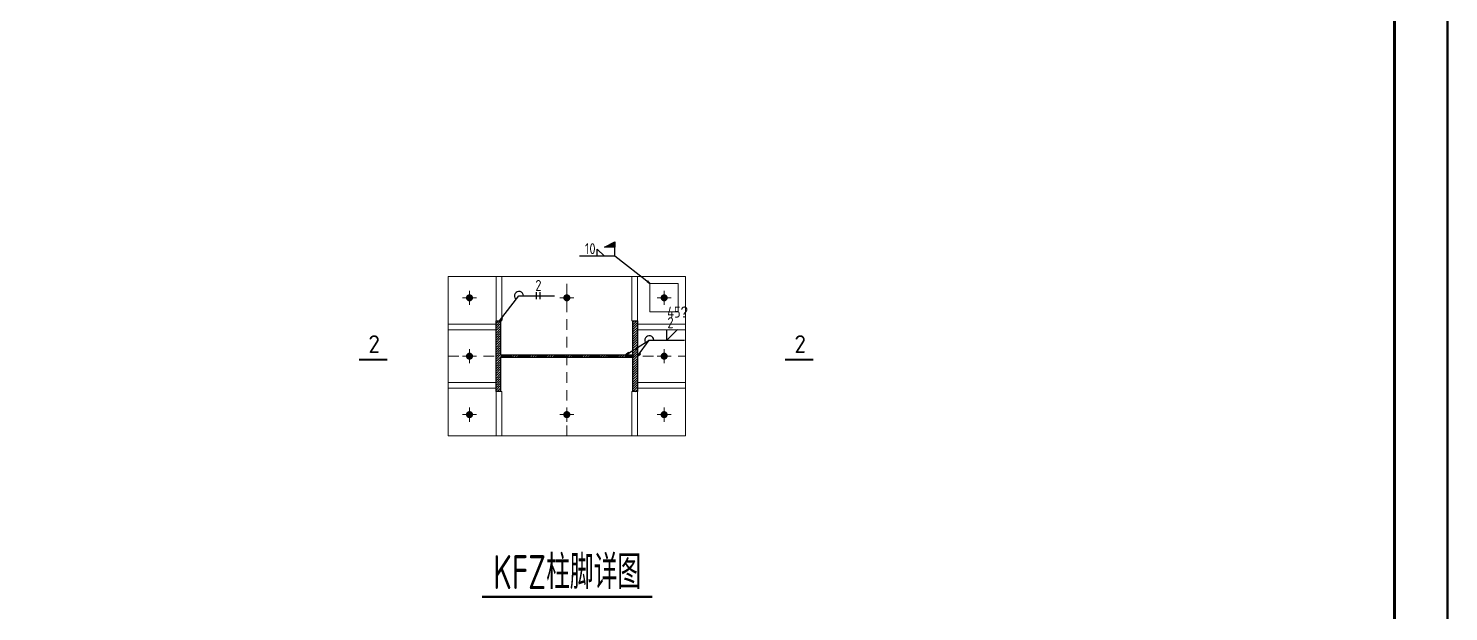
# Model space of a CAD drawing. Extents: x 447413 to 2975780, y -1432727 to 1301644.
# Drawn here: x 2339790 to 2379922, y 78130 to 94602 of the extents above; entities that cross this region are included whole.
import ezdxf
from ezdxf.enums import TextEntityAlignment as Align

# ---------------------------------------------------------------- set-up
doc = ezdxf.new("R2010")
doc.units = 0
doc.header["$LTSCALE"] = 1000
doc.header["$MEASUREMENT"] = 0
doc.linetypes.add('线型2', pattern=[5, 3, -2])
for name, color, linetype in [('10', 7, 'Continuous'), ('COLU_DE_NUM', 7, 'Continuous'), ('DIM_SYMB', 3, 'Continuous'), ('图框', 253, 'Continuous'), ('焊缝标注', 253, 'Continuous'), ('钢板标注', 253, 'Continuous')]:
    doc.layers.add(name, color=color, linetype=linetype)
doc.layers.add('20', color=2, linetype='Continuous', lineweight=18)
doc.layers.add('THICK', color=6, linetype='Continuous', lineweight=0)
doc.styles.add('PkpmHz', font='Pkpmeng', dxfattribs={"width": 0.6, "bigfont": 'hztxt'})
doc.styles.add('TSSD_Label', font='Tssdeng.shx', dxfattribs={"width": 0.7, "bigfont": 'hztxt.shx'})

# ---------------------------------------------------------------- blocks, each defined once
blk = doc.blocks.new('A$C6B0021A6')
at = {"layer": '图框', "color": 2, "const_width": 40, "elevation": -84000}
blk.add_lwpolyline([(20, 84120), (118920, 84120), (118920, 20), (20, 20)], close=True, dxfattribs=at)
at = {"layer": '图框', "color": 153, "const_width": 58, "elevation": -84000}
blk.add_lwpolyline([(111420, 1020), (2520, 1020), (2520, 83120), (111420, 83120)], close=True, dxfattribs=at)

msp = doc.modelspace()

# ---------------------------------------------------------------- hatches: boundary and pattern name
h = msp.add_hatch()
h.set_pattern_fill('ANSI31', color=256, scale=30)
h.set_pattern_definition([(45, (14966.625, 11051.627), (-33.6759605, 33.6759605), [])])
h.paths.add_polyline_path([(2357004.5, 84343), (2356874.5, 84343), (2356874.5, 85303), (2353134.5, 85303), (2353134.5, 84343), (2353004.5, 84343), (2353004.5, 86343), (2353134.5, 86343), (2353134.5, 85383), (2356874.5, 85383), (2356874.5, 86343), (2357004.5, 86343)])
at = {"layer": '焊缝标注'}
for points in [[(2356365.8, 88419.5), (2356065.8, 88419.5), (2356365.8, 88569.5)], [(2357354.5, 87393), (2357294.5, 87474.4), (2357273.3, 87453.2)], [(2353104.5, 86343), (2353185.9, 86403.1), (2353164.7, 86424.3)], [(2356673.3, 85383), (2356765.4, 85424.7), (2356749.1, 85449.9)], [(2357004.5, 85343), (2357085.9, 85403.1), (2357064.7, 85424.3)]]:
    msp.add_hatch(color=256, dxfattribs=at).paths.add_polyline_path(points)

# ---------------------------------------------------------------- linework, layer by layer
at = {"layer": '10', "linetype": '线型2', "lineweight": 18, "ltscale": 0.1}
for p, q in [((2355004.5, 83088, 126000), (2355004.5, 87598, 126000)), ((2351649.5, 85343, 126000), (2358359.5, 85343, 126000))]:
    msp.add_line(p, q, dxfattribs=at)
at = {"layer": '10', "lineweight": 18, "ltscale": 0.1}
for p, q in [((2352254.5, 86793, 126000), (2352254.5, 87193, 126000)), ((2355004.5, 86793, 126000), (2355004.5, 87193, 126000)), ((2357754.5, 86793, 126000), (2357754.5, 87193, 126000)), ((2352054.5, 86993, 126000), (2352454.5, 86993, 126000)), ((2354804.5, 86993, 126000), (2355204.5, 86993, 126000)), ((2357554.5, 86993, 126000), (2357954.5, 86993, 126000)), ((2352254.5, 85143, 126000), (2352254.5, 85543, 126000)), ((2357754.5, 85143, 126000), (2357754.5, 85543, 126000)), ((2352054.5, 85343, 126000), (2352454.5, 85343, 126000)), ((2357554.5, 85343, 126000), (2357954.5, 85343, 126000)), ((2352254.5, 83493, 126000), (2352254.5, 83893, 126000)), ((2355004.5, 83493, 126000), (2355004.5, 83893, 126000)), ((2357754.5, 83493, 126000), (2357754.5, 83893, 126000)), ((2352054.5, 83693, 126000), (2352454.5, 83693, 126000)), ((2354804.5, 83693, 126000), (2355204.5, 83693, 126000)), ((2357554.5, 83693, 126000), (2357954.5, 83693, 126000))]:
    msp.add_line(p, q, dxfattribs=at)
at = {"layer": '10', "color": 1, "const_width": 100, "elevation": 126000}
for points in [[(2352304.5, 86993, 1), (2352204.5, 86993, 1)], [(2355054.5, 86993, 1), (2354954.5, 86993, 1)], [(2357804.5, 86993, 1), (2357704.5, 86993, 1)], [(2352304.5, 85343, 1), (2352204.5, 85343, 1)], [(2357804.5, 85343, 1), (2357704.5, 85343, 1)], [(2352304.5, 83693, 1), (2352204.5, 83693, 1)], [(2355054.5, 83693, 1), (2354954.5, 83693, 1)], [(2357804.5, 83693, 1), (2357704.5, 83693, 1)]]:
    msp.add_lwpolyline(points, format="xyb", close=True, dxfattribs=at)
at = {"layer": '10', "color": 3, "elevation": 126000}
msp.add_lwpolyline([(2357004.5, 84343), (2356874.5, 84343), (2356874.5, 85303), (2353134.5, 85303), (2353134.5, 84343), (2353004.5, 84343), (2353004.5, 86343), (2353134.5, 86343), (2353134.5, 85383), (2356874.5, 85383), (2356874.5, 86343), (2357004.5, 86343)], close=True, dxfattribs=at)
at = {"layer": '20', "ltscale": 0.1}
for p, q in [((2358354.5, 87593, 126000), (2351654.5, 87593, 126000)), ((2351654.5, 87593, 126000), (2351654.5, 83093, 126000)), ((2353104.5, 87593, 126000), (2353004.5, 87593, 126000)), ((2353004.5, 87593, 126000), (2353004.5, 86343, 126000)), ((2353164.5, 86343, 126000), (2353164.5, 87593, 126000)), ((2356844.5, 87593, 126000), (2356844.5, 86343, 126000)), ((2357004.5, 87593, 126000), (2356904.5, 87593, 126000)), ((2357004.5, 86343, 126000), (2357004.5, 87593, 126000)), ((2358354.5, 83093, 126000), (2358354.5, 87593, 126000)), ((2358154.5, 87393, 126000), (2357354.5, 87393, 126000)), ((2357354.5, 87393, 126000), (2357354.5, 86593, 126000)), ((2358154.5, 86593, 126000), (2358154.5, 87393, 126000)), ((2353004.5, 86343, 126000), (2353164.5, 86343, 126000)), ((2356844.5, 86343, 126000), (2357004.5, 86343, 126000)), ((2357354.5, 86593, 126000), (2358154.5, 86593, 126000)), ((2353004.5, 86248, 126000), (2351654.5, 86248, 126000)), ((2351654.5, 86248, 126000), (2351654.5, 86088, 126000)), ((2351654.5, 86088, 126000), (2353004.5, 86088, 126000)), ((2353004.5, 86088, 126000), (2353004.5, 86248, 126000)), ((2358354.5, 86248, 126000), (2357004.5, 86248, 126000)), ((2357004.5, 86248, 126000), (2357004.5, 86088, 126000)), ((2357004.5, 86088, 126000), (2358354.5, 86088, 126000)), ((2358354.5, 86088, 126000), (2358354.5, 86248, 126000)), ((2353004.5, 84598, 126000), (2351654.5, 84598, 126000)), ((2351654.5, 84598, 126000), (2351654.5, 84438, 126000)), ((2351654.5, 84438, 126000), (2353004.5, 84438, 126000)), ((2353004.5, 84438, 126000), (2353004.5, 84598, 126000)), ((2353164.5, 84343, 126000), (2353004.5, 84343, 126000)), ((2353004.5, 84343, 126000), (2353004.5, 83093, 126000)), ((2353164.5, 83093, 126000), (2353164.5, 84343, 126000)), ((2357004.5, 84343, 126000), (2356844.5, 84343, 126000)), ((2356844.5, 84343, 126000), (2356844.5, 83093, 126000)), ((2358354.5, 84598, 126000), (2357004.5, 84598, 126000)), ((2357004.5, 84598, 126000), (2357004.5, 84438, 126000)), ((2357004.5, 84438, 126000), (2358354.5, 84438, 126000)), ((2357004.5, 83093, 126000), (2357004.5, 84343, 126000)), ((2358354.5, 84438, 126000), (2358354.5, 84598, 126000)), ((2351654.5, 83093, 126000), (2358354.5, 83093, 126000)), ((2353004.5, 83093, 126000), (2353104.5, 83093, 126000)), ((2356904.5, 83093, 126000), (2357004.5, 83093, 126000))]:
    msp.add_line(p, q, dxfattribs=at)
at = {"layer": 'DIM_SYMB', "const_width": 75, "elevation": 126000}
msp.add_lwpolyline([(2352607.2, 78546.3), (2357422.4, 78546.3)], dxfattribs=at)
at = {"layer": 'THICK', "const_width": 50, "elevation": 126000}
for points in [[(2349932.1, 85244.6), (2349132.1, 85244.6)], [(2361971, 85244.6), (2361171, 85244.6)]]:
    msp.add_lwpolyline(points, dxfattribs=at)
at = {"layer": '焊缝标注', "ltscale": 0.1}
for p, q in [((2356065.8, 88169.5, 126000), (2355865.8, 88369.5, 126000)), ((2355865.8, 88169.5, 126000), (2355865.8, 88369.5, 126000)), ((2356365.8, 88169.5, 126000), (2356365.8, 88419.5, 126000)), ((2356365.8, 88169.5, 126000), (2355365.8, 88169.5, 126000)), ((2357354.5, 87393, 126000), (2356365.8, 88169.5, 126000)), ((2354152.2, 86949.9, 126000), (2354152.2, 87149.9, 126000)), ((2354252.2, 86949.9, 126000), (2354252.2, 87149.9, 126000)), ((2353104.5, 86343, 126000), (2353652.2, 87049.9, 126000)), ((2353652.2, 87049.9, 126000), (2354652.2, 87049.9, 126000)), ((2357834, 85797.9, 126000), (2357834, 86097.9, 126000)), ((2357834, 85797.9, 126000), (2358134, 86097.9, 126000)), ((2356673.3, 85383, 126000), (2357334, 85797.9, 126000)), ((2357004.5, 85343, 126000), (2357334, 85797.9, 126000)), ((2357334, 85797.9, 126000), (2358334, 85797.9, 126000))]:
    msp.add_line(p, q, dxfattribs=at)
at = {"layer": '焊缝标注', "linetype": 'Continuous', "elevation": 126000}
for points in [[(2356365.8, 88419.5), (2356065.8, 88419.5), (2356365.8, 88569.5)], [(2357354.5, 87393), (2357294.5, 87474.4), (2357273.3, 87453.2)], [(2353104.5, 86343), (2353185.9, 86403.1), (2353164.7, 86424.3)], [(2356673.3, 85383), (2356765.4, 85424.7), (2356749.1, 85449.9)], [(2357004.5, 85343), (2357085.9, 85403.1), (2357064.7, 85424.3)]]:
    msp.add_lwpolyline(points, close=True, dxfattribs=at)
at = {"layer": '焊缝标注'}
for centre in [(2353652.2, 87049.9, 126000), (2357334, 85797.9, 126000)]:
    msp.add_arc(centre, 125, 0, 224.97719, dxfattribs=at)
at = {"layer": '钢板标注', "const_width": 0.1, "elevation": 126000}
for points in [[(2353004.6, 87593, 1), (2353004.5, 87593, 1)], [(2357754.6, 87393, 1), (2357754.5, 87393, 1)]]:
    msp.add_lwpolyline(points, format="xyb", close=True, dxfattribs=at)

# ---------------------------------------------------------------- block references
at = {"xscale": 1.5, "yscale": 1.5, "zscale": 1.5, "rotation": 270}
msp.add_blockref('A$C6B0021A6', (2253712, 230330.5, 126000), dxfattribs=at)

# ---------------------------------------------------------------- texts
at = {"layer": 'COLU_DE_NUM', "style": 'TSSD_Label', "width": 0.7}
msp.add_text('KFZ柱脚详图', height=960, dxfattribs=at).set_placement((2355014.8, 79296.3, 126000), align=Align.MIDDLE)
at = {"layer": 'THICK', "style": 'TSSD_Label'}
for p in [(2349397.5, 85436.2, 126000), (2361436.4, 85436.2, 126000)]:
    msp.add_text('2', height=500, dxfattribs=at).set_placement(p)
at = {"layer": '焊缝标注', "style": 'PkpmHz', "width": 0.86}
for s, p in [('10', (2355665.8, 88226.1, 126000)), ('2', (2354202.2, 87186.5, 126000)), ('45\x8a', (2358134, 86434.5, 126000)), ('2', (2357934, 86134.5, 126000))]:
    msp.add_text(s, height=310, dxfattribs=at).set_placement(p, align=Align.CENTER)

doc.saveas('drawing.dxf')
